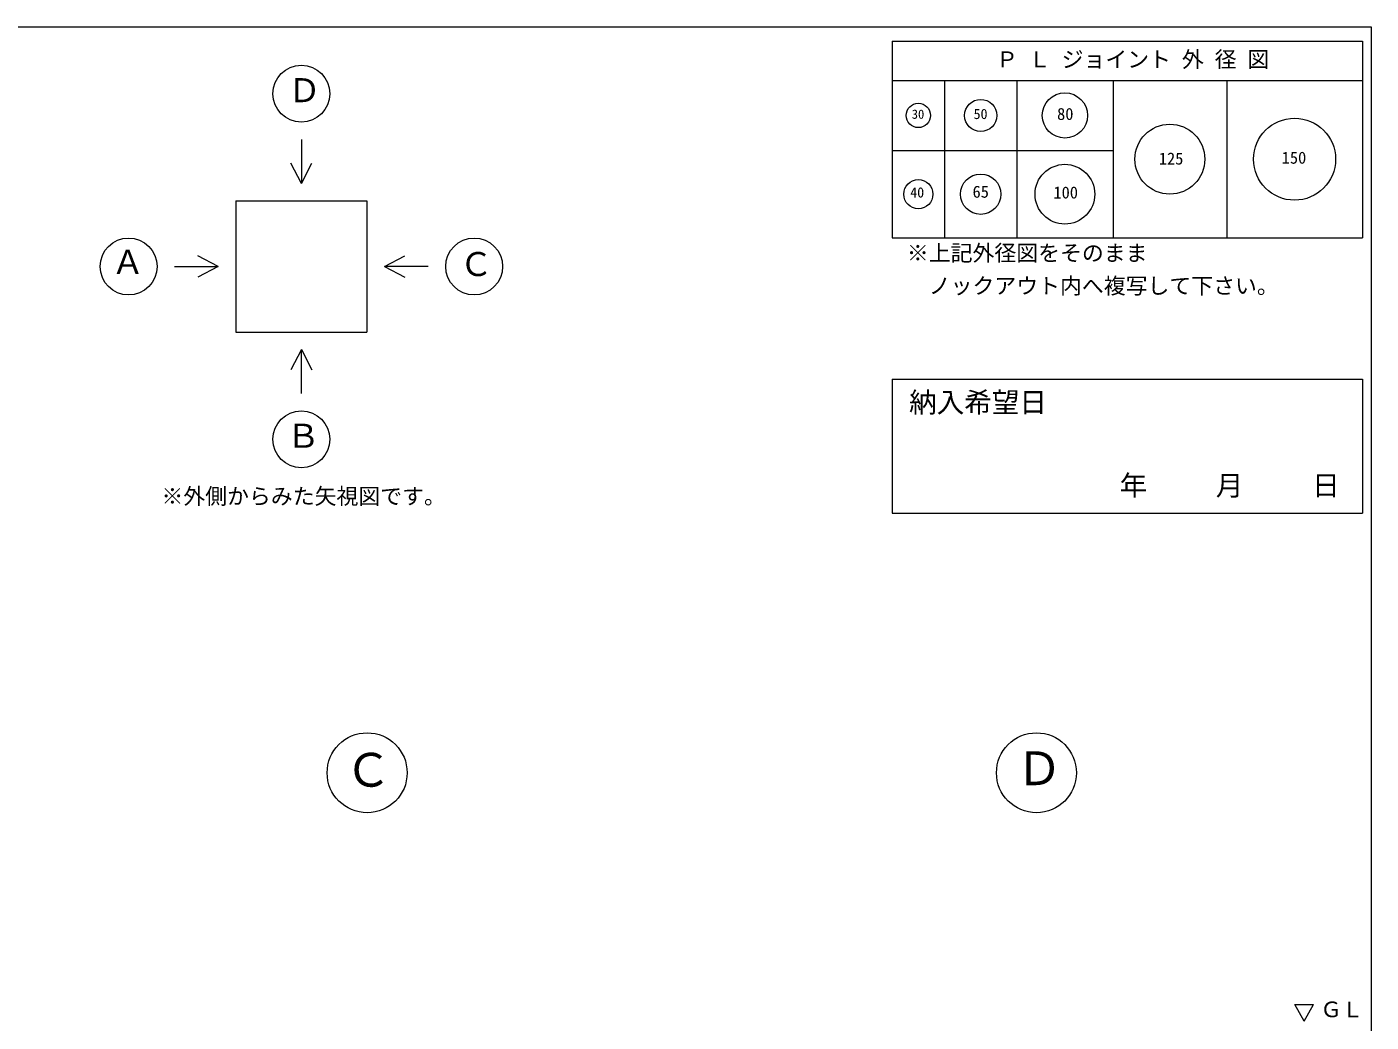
# Model space of a CAD drawing. Units: millimetres, scale not verified. Extents: x -6420 to 6420, y -3299 to 2858.
# Drawn here: x 2323 to 6420, y -175 to 2858 of the extents above; entities that cross this region are included whole.
import ezdxf
from ezdxf.enums import TextEntityAlignment as Align

# ---------------------------------------------------------------- set-up
doc = ezdxf.new("R2010")
doc.units = ezdxf.units.MM
doc.header["$LTSCALE"] = 20
for name, color, linetype, lineweight in [('0-2_waku', 7, 'Continuous', 18), ('0-3_gaikei', 7, 'Continuous', 18), ('0-7_hole', 7, 'Continuous', 18), ('0-D_文字１', 7, 'Continuous', 18)]:
    doc.layers.add(name, color=color, linetype=linetype, lineweight=lineweight)
doc.styles.add('ＭＳ ゴシック', font='')
doc.styles.get('ＭＳ ゴシック').set_extended_font_data('MS Gothic')

msp = doc.modelspace()

# ---------------------------------------------------------------- linework, layer by layer
at = {"layer": '0-2_waku'}
for p, q in [((-1740, 2858.31), (6420, 2858.31)), ((6420, 2858.31), (6420, -2841.69)), ((6420, 2841.69), (6420, -2858.31)), ((6420, 2841.69), (6420, -2858.31)), ((6420, 2841.69), (6420, -2858.31)), ((6420, 2841.69), (6420, -2858.31)), ((6420, 2841.69), (6420, -2858.31)), ((4960, 2815.02), (4960, 2215.02)), ((4960, 2815.02), (6393.33, 2815.02)), ((4960, 2815.02), (6393.33, 2815.02)), ((4960, 2815.02), (6393.33, 2815.02)), ((4960, 2815.02), (4960, 2215.02)), ((4960, 2815.02), (6393.33, 2815.02)), ((4960, 2815.02), (6393.33, 2815.02)), ((4960, 2815.02), (6393.33, 2815.02)), ((6393.33, 2815.02), (6393.33, 2215.02)), ((6393.33, 2815.02), (6393.33, 2215.02)), ((4960, 2695.02), (6393.33, 2695.02)), ((5120, 2695.02), (5120, 2215.02)), ((5340, 2695.02), (5340, 2215.02)), ((5633.33, 2695.02), (5633.33, 2215.02)), ((5980, 2695.02), (5980, 2215.02)), ((4960, 2481.69), (5633.33, 2481.69)), ((6420, 2485.44), (6420, -2858.31)), ((6420, 2485.44), (6420, -2858.31)), ((4960, 2215.02), (6393.33, 2215.02)), ((4960, 2215.02), (6393.33, 2215.02)), ((4960, 1784.59), (4960, 1375.65)), ((4960, 1784.59), (6393.33, 1784.59)), ((6393.33, 1784.59), (6393.33, 1375.65)), ((4960, 1375.65), (6393.33, 1375.65))]:
    msp.add_line(p, q, dxfattribs=at)
at = {"layer": '0-3_gaikei'}
for p, q in [((3159.48, 2514.61), (3159.48, 2381.28)), ((3159.48, 2381.28), (3127.31, 2443.11)), ((3159.48, 2381.28), (3191.65, 2443.11)), ((2959.48, 2327.94), (3359.48, 2327.94)), ((2959.48, 2327.94), (2959.48, 1927.94)), ((3359.48, 2327.94), (3359.48, 1927.94)), ((2906.15, 2127.94), (2844.31, 2160.11)), ((3412.81, 2127.94), (3474.65, 2160.11)), ((2772.81, 2127.94), (2906.15, 2127.94)), ((2906.15, 2127.94), (2844.31, 2095.77)), ((2959.48, 1927.94), (3359.48, 1927.94)), ((3159.48, 1874.61), (3127.31, 1812.77)), ((3159.48, 1874.61), (3191.65, 1812.77)), ((3159.48, 1741.28), (3159.48, 1874.61))]:
    msp.add_line(p, q, dxfattribs=at)
msp.add_lwpolyline([(3546.15, 2127.94), (3412.81, 2127.94), (3474.65, 2095.77)], dxfattribs=at)
for centre, radius in [((3159.48, 2654.61), 86.67), ((2632.81, 2127.94), 86.67), ((3686.15, 2127.94), 86.67), ((3159.48, 1601.28), 86.67), ((3360, 584.65), 121.88), ((5400, 584.65), 121.88)]:
    msp.add_circle(centre, radius, dxfattribs=at)
at = {"layer": '0-7_hole'}
for centre, radius in [((5040, 2588.35), 37), ((5230, 2588.35), 49), ((5486.67, 2588.35), 69), ((5806.67, 2455.02), 106.5), ((6186.67, 2455.02), 125), ((5486.67, 2348.35), 91), ((5040, 2348.35), 44.5), ((5230, 2348.35), 61.5)]:
    msp.add_circle(centre, radius, dxfattribs=at)
at = {"layer": '0-D_文字１'}
msp.add_line((6215.74, -172.36), (6244.18, -121.77), dxfattribs=at)
msp.add_lwpolyline([(6215.74, -172.36), (6187.31, -121.77), (6244.18, -121.77)], dxfattribs=at)

# ---------------------------------------------------------------- texts
at = {"layer": '0-D_文字１', "style": 'ＭＳ ゴシック'}
for s, height, p in [('Ｐ Ｌ ジョイント 外 径 図', 48.88, (5276.83, 2720.11)), ('Ｄ', 73.31, (3118.91, 2606.66)), ('30', 28.04, (5019.95, 2569.82)), ('50', 31.16, (5208.41, 2568.01)), ('80', 36.66, (5462.85, 2563.67)), ('125', 36.66, (5772.95, 2427.6)), ('150', 36.66, (6147.48, 2430.25)), ('40', 31.16, (5015.28, 2328.76)), ('65', 36.66, (5205.22, 2326.63)), ('100', 36.66, (5451.72, 2324.17)), ('Ａ', 73.31, (2580.66, 2083.29)), ('Ｃ', 73.31, (3641.93, 2076.68)), ('※上記外径図をそのまま', 48.88, (5005.06, 2130.05)), ('\u3000ノックアウト内へ複写して下さい。', 48.88, (5005.06, 2030.05)), ('納入希望日', 61.58, (5011.81, 1664.72)), ('Ｂ', 73.31, (3115.26, 1553.32)), ('\u3000\u3000\u3000年     月     日', 61.58, (5401.31, 1411.21)), ('※外側からみた矢視図です。', 48.88, (2733.09, 1388.78)), ('Ｃ', 103.1, (3292.34, 511.34)), ('Ｄ', 103.1, (5338.14, 515.99)), ('ＧＬ', 47.65, (6265.45, -174.59))]:
    msp.add_text(s, height=height, dxfattribs=at).set_placement(p, align=Align.BOTTOM_LEFT)

doc.saveas('drawing.dxf')
